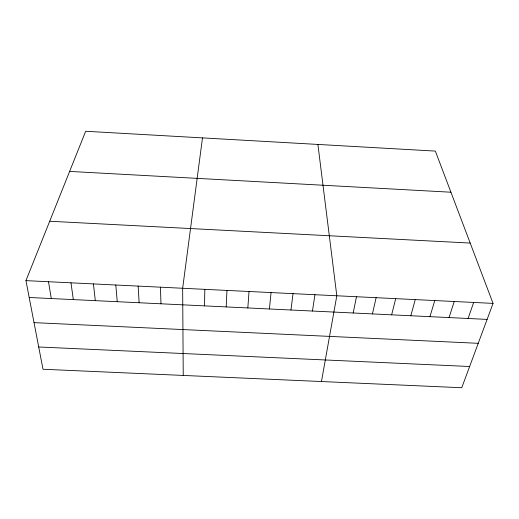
<?xml version="1.0" encoding="UTF-8"?>
<svg xmlns="http://www.w3.org/2000/svg" width="519" height="519" viewBox="0 0 519 519"><rect width="100%" height="100%" fill="white"/><g stroke="black" fill="none" stroke-linecap="round" stroke-linejoin="round"><path stroke-width="0.78" d="M204.505 305.879L204.83 289.349M226.193 306.917L226.959 290.426M247.829 307.949L249.029 291.503M269.419 308.987L271.054 292.573M290.964 310.012L293.027 293.644M202.494 137.892L182.656 288.266L183.239 375.438M312.451 311.043L314.942 294.714M321.449 381.543L336.812 295.778L317.9 144.438M353.186 312.989L356.488 296.738M372.434 313.911L376.119 297.692M391.644 314.832L395.705 298.646M410.814 315.747L415.258 299.599M429.946 316.668L434.766 300.546M449.039 317.576L454.235 301.5M468.093 318.491L473.665 302.447M493.05 303.388L461.761 387.732L42.993 369.249L25.95 280.63L85.674 131.268L435.344 151.094L493.05 303.388L25.95 280.63M38.711 346.984L469.637 366.505M34.027 322.63L478.239 343.312M29.194 297.491L487.107 319.399M49.694 221.243L470.195 243.067M69.617 171.413L450.92 192.212M48.494 281.726L51.284 298.548M70.986 282.823L73.322 299.599M93.426 283.919L95.314 300.65M115.808 285.009L117.249 301.701M138.145 286.099L139.137 302.752M160.423 287.182L160.981 303.797"/></g></svg>
